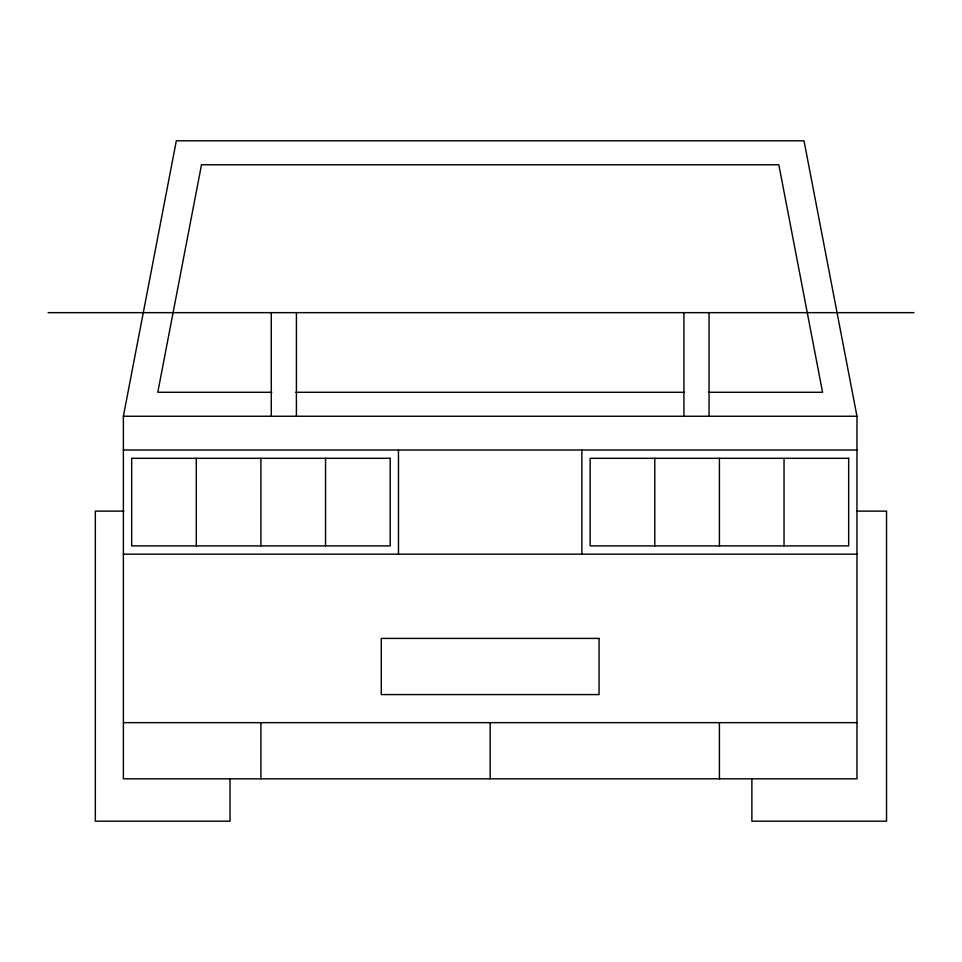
<?xml version="1.0" encoding="UTF-8"?>
<svg xmlns="http://www.w3.org/2000/svg" width="962" height="962" viewBox="0 0 962 962"><rect width="100%" height="100%" fill="white"/><g stroke="black" fill="none" stroke-linecap="round" stroke-linejoin="round"><path stroke-width="1.44" d="M123.376 416.245L176.323 140.801L804.016 140.801L856.962 416.245L856.962 778.823L123.376 778.823L123.376 416.245L856.962 416.245M48.1 312.65L913.9 312.65M271.825 392.292L157.78 392.292L201.503 164.755L778.835 164.755L822.57 392.292L708.513 392.292M295.839 392.292L684.499 392.292M123.376 450.012L856.962 450.012M123.785 511.123L95.346 511.123L95.346 821.199L230.026 821.199L230.026 778.523M856.625 511.123L886.543 511.123L886.543 821.199L751.875 821.199L751.875 778.547M123.376 554.172L856.962 554.172M123.376 722.654L856.962 722.654M784.042 458.297L784.042 545.887M719.408 458.297L719.408 545.887M719.408 722.654L719.408 778.823M709.054 312.65L709.054 416.245M683.922 312.65L683.922 416.245M654.785 458.297L654.785 545.887M581.866 450.012L581.866 554.172M490.175 722.654L490.175 778.823M398.472 450.012L398.472 554.172M325.553 458.297L325.553 545.887M296.416 312.65L296.416 416.245M271.284 312.65L271.284 416.245M260.93 458.297L260.93 545.887M260.93 722.654L260.93 778.823M196.296 458.297L196.296 545.887M390.187 458.297L131.674 458.297L131.674 545.887L390.187 545.887L390.187 458.297M848.664 458.297L590.151 458.297L590.151 545.887L848.664 545.887L848.664 458.297M599.061 638.407L381.277 638.407L381.277 694.576L599.061 694.576L599.061 638.407"/></g></svg>
